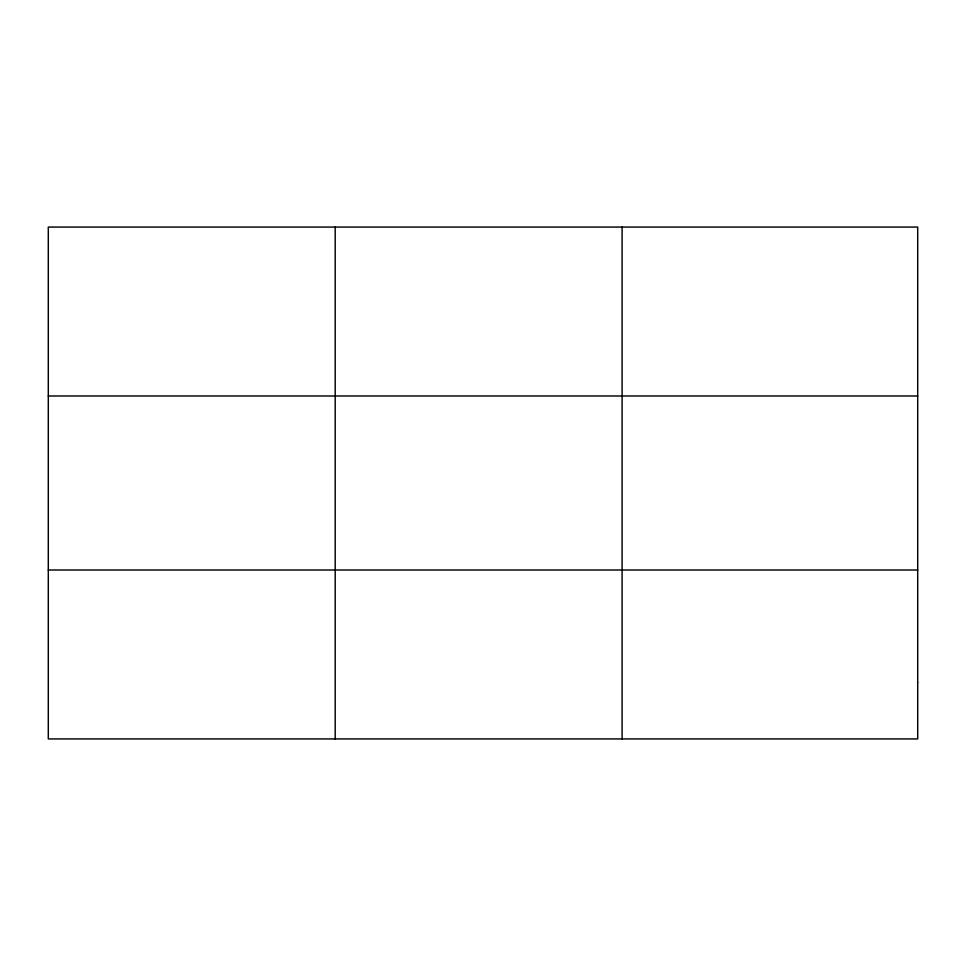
<?xml version="1.0" encoding="UTF-8"?>
<svg xmlns="http://www.w3.org/2000/svg" width="966" height="966" viewBox="0 0 966 966"><rect width="100%" height="100%" fill="white"/><g stroke="black" fill="none" stroke-linecap="round" stroke-linejoin="round"><path stroke-width="1.45" d="M335.202 738.93L335.202 227.07M622.104 738.93L622.104 227.07M48.3 395.988L917.7 395.988M48.3 570.012L917.7 570.012M917.7 682.624L917.7 738.93L48.3 738.93L48.3 227.07L917.7 227.07L917.7 682.624"/></g></svg>
